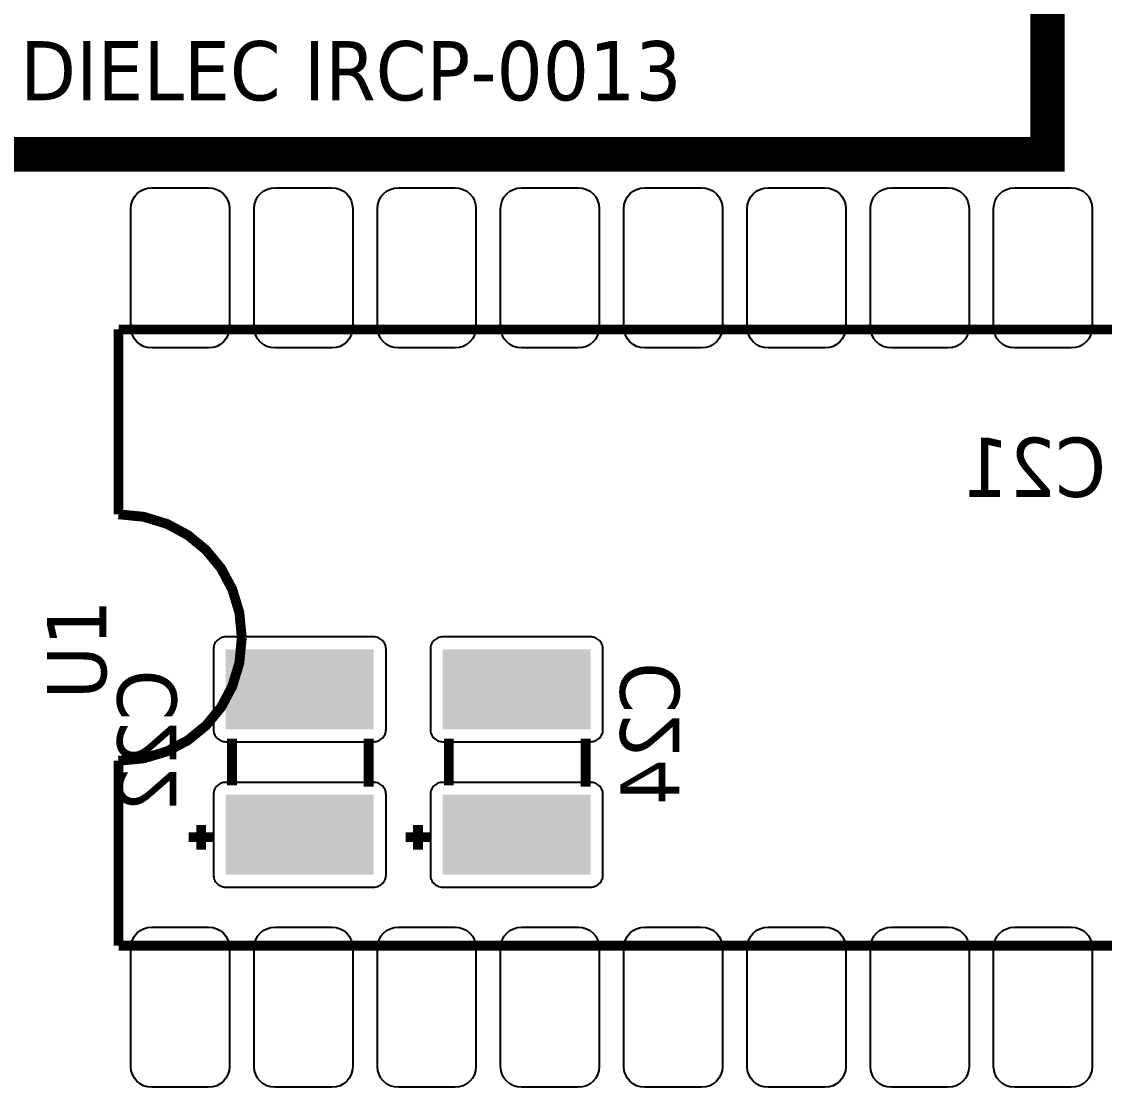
# Model space of a CAD drawing. Header units: millimetres. Extents: x 123.5 to 144.3, y 105.4 to 121.6.
# Drawn here: x 128.604 to 129.921, y 111.728 to 113.025 of the extents above; entities that cross this region are included whole.
import ezdxf

# ---------------------------------------------------------------- set-up
doc = ezdxf.new("R2010")
doc.units = ezdxf.units.MM
doc.layers.add('DESC', color=250, linetype='Continuous')
doc.styles.get("Standard").update_dxf_attribs({"font": 'tahoma.ttf'})

# ---------------------------------------------------------------- blocks, each defined once
blk = doc.blocks.new('RPAD')
blk.add_trace([(-0.5, -0.5), (-0.5, 0.5), (0.5, -0.5), (0.5, 0.5)])
blk = doc.blocks.new('TarIncu')
for points, const_width in [([(128.9535, 114.95957), (129.85901, 114.95957), (129.85901, 115.25091), (128.9535, 115.25091), (128.9535, 114.95957)], 0.028), ([(128.9535, 114.95957), (129.85901, 114.95957), (129.85901, 115.25091), (128.9535, 115.25091), (128.9535, 114.95957)], 0.028), ([(128.9535, 114.95957), (129.85901, 114.95957), (129.85901, 115.25091), (128.9535, 115.25091), (128.9535, 114.95957)], 0.028), ([(129.10536, 114.66743), (129.10536, 114.81743)], 0.008), ([(129.10536, 114.81743), (131.10536, 114.81743)], 0.008), ([(129.10536, 114.66743), (129.10536, 114.81743)], 0.008), ([(129.10536, 114.81743), (131.10536, 114.81743)], 0.008), ([(129.10536, 114.66743), (129.10536, 114.81743)], 0.008), ([(129.10536, 114.81743), (131.10536, 114.81743)], 0.008), ([(129.20536, 114.56743), (129.20336, 114.5878), (129.19761, 114.60668), (129.18849, 114.62368), (129.17636, 114.63843), (129.16161, 114.65055), (129.14461, 114.65968), (129.12574, 114.66543), (129.10536, 114.66743)], 0.008), ([(129.20536, 114.56743), (129.20336, 114.5878), (129.19761, 114.60668), (129.18849, 114.62368), (129.17636, 114.63843), (129.16161, 114.65055), (129.14461, 114.65968), (129.12574, 114.66543), (129.10536, 114.66743)], 0.008), ([(129.20536, 114.56743), (129.20336, 114.5878), (129.19761, 114.60668), (129.18849, 114.62368), (129.17636, 114.63843), (129.16161, 114.65055), (129.14461, 114.65968), (129.12574, 114.66543), (129.10536, 114.66743)], 0.008), ([(129.20536, 114.56743), (129.20336, 114.54677), (129.19761, 114.52776), (129.18849, 114.51074), (129.17636, 114.49605), (129.16161, 114.48404), (129.14461, 114.47504), (129.12574, 114.46939), (129.10536, 114.46743)], 0.008), ([(129.20536, 114.56743), (129.20336, 114.54677), (129.19761, 114.52776), (129.18849, 114.51074), (129.17636, 114.49605), (129.16161, 114.48404), (129.14461, 114.47504), (129.12574, 114.46939), (129.10536, 114.46743)], 0.008), ([(129.20536, 114.56743), (129.20336, 114.54677), (129.19761, 114.52776), (129.18849, 114.51074), (129.17636, 114.49605), (129.16161, 114.48404), (129.14461, 114.47504), (129.12574, 114.46939), (129.10536, 114.46743)], 0.008), ([(129.19736, 114.48543), (129.19736, 114.44743)], 0.008), ([(129.19736, 114.48543), (129.19736, 114.44743)], 0.008), ([(129.19736, 114.48543), (129.19736, 114.44743)], 0.008), ([(129.30836, 114.48543), (129.30836, 114.44643)], 0.008), ([(129.30836, 114.48543), (129.30836, 114.44643)], 0.008), ([(129.30836, 114.48543), (129.30836, 114.44643)], 0.008), ([(129.37336, 114.48543), (129.37336, 114.44743)], 0.008), ([(129.37336, 114.48543), (129.37336, 114.44743)], 0.008), ([(129.37336, 114.48543), (129.37336, 114.44743)], 0.008), ([(129.48436, 114.48543), (129.48436, 114.44643)], 0.008), ([(129.48436, 114.48543), (129.48436, 114.44643)], 0.008), ([(129.48436, 114.48543), (129.48436, 114.44643)], 0.008), ([(129.10536, 114.31743), (129.10536, 114.46743)], 0.008), ([(129.10536, 114.31743), (129.10536, 114.46743)], 0.008), ([(129.10536, 114.31743), (129.10536, 114.46743)], 0.008), ([(129.17236, 114.41543), (129.17236, 114.39543)], 0.008), ([(129.17236, 114.41543), (129.17236, 114.39543)], 0.008), ([(129.17236, 114.41543), (129.17236, 114.39543)], 0.008), ([(129.34836, 114.41543), (129.34836, 114.39543)], 0.008), ([(129.34836, 114.41543), (129.34836, 114.39543)], 0.008), ([(129.34836, 114.41543), (129.34836, 114.39543)], 0.008), ([(129.18236, 114.40543), (129.16236, 114.40543)], 0.008), ([(129.18236, 114.40543), (129.16236, 114.40543)], 0.008), ([(129.18236, 114.40543), (129.16236, 114.40543)], 0.008), ([(129.35836, 114.40543), (129.33836, 114.40543)], 0.008), ([(129.35836, 114.40543), (129.33836, 114.40543)], 0.008), ([(129.35836, 114.40543), (129.33836, 114.40543)], 0.008), ([(129.10536, 114.31743), (131.10536, 114.31743)], 0.008), ([(129.10536, 114.31743), (131.10536, 114.31743)], 0.008), ([(129.10536, 114.31743), (131.10536, 114.31743)], 0.008)]:
    blk.add_lwpolyline(points, dxfattribs=dict(const_width=const_width))
for points in [[(129.17836, 114.80243), (129.13236, 114.80243), (129.12889, 114.80277), (129.12567, 114.80374), (129.12278, 114.80529), (129.12028, 114.80734), (129.11822, 114.80985), (129.11668, 114.81274), (129.1157, 114.81595), (129.11536, 114.81943), (129.11536, 114.91543), (129.1157, 114.91891), (129.11668, 114.92212), (129.11822, 114.92501), (129.12028, 114.92752), (129.12278, 114.92957), (129.12567, 114.93112), (129.12889, 114.93209), (129.13236, 114.93243), (129.17836, 114.93243), (129.18184, 114.93209), (129.18505, 114.93112), (129.18795, 114.92957), (129.19045, 114.92752), (129.19251, 114.92501), (129.19405, 114.92212), (129.19503, 114.91891), (129.19536, 114.91543), (129.19536, 114.81943), (129.19503, 114.81595), (129.19405, 114.81274), (129.19251, 114.80985), (129.19045, 114.80734), (129.18795, 114.80529), (129.18505, 114.80374), (129.18184, 114.80277), (129.17836, 114.80243)], [(129.27836, 114.80243), (129.23236, 114.80243), (129.22889, 114.80277), (129.22567, 114.80374), (129.22278, 114.80529), (129.22028, 114.80734), (129.21822, 114.80985), (129.21668, 114.81274), (129.2157, 114.81595), (129.21536, 114.81943), (129.21536, 114.91543), (129.2157, 114.91891), (129.21668, 114.92212), (129.21822, 114.92501), (129.22028, 114.92752), (129.22278, 114.92957), (129.22567, 114.93112), (129.22889, 114.93209), (129.23236, 114.93243), (129.27836, 114.93243), (129.28184, 114.93209), (129.28505, 114.93112), (129.28795, 114.92957), (129.29045, 114.92752), (129.29251, 114.92501), (129.29405, 114.92212), (129.29503, 114.91891), (129.29536, 114.91543), (129.29536, 114.81943), (129.29503, 114.81595), (129.29405, 114.81274), (129.29251, 114.80985), (129.29045, 114.80734), (129.28795, 114.80529), (129.28505, 114.80374), (129.28184, 114.80277), (129.27836, 114.80243)], [(129.37836, 114.80243), (129.33236, 114.80243), (129.32889, 114.80277), (129.32567, 114.80374), (129.32278, 114.80529), (129.32028, 114.80734), (129.31822, 114.80985), (129.31668, 114.81274), (129.3157, 114.81595), (129.31536, 114.81943), (129.31536, 114.91543), (129.3157, 114.91891), (129.31668, 114.92212), (129.31822, 114.92501), (129.32028, 114.92752), (129.32278, 114.92957), (129.32567, 114.93112), (129.32889, 114.93209), (129.33236, 114.93243), (129.37836, 114.93243), (129.38184, 114.93209), (129.38505, 114.93112), (129.38795, 114.92957), (129.39045, 114.92752), (129.39251, 114.92501), (129.39405, 114.92212), (129.39503, 114.91891), (129.39536, 114.91543), (129.39536, 114.81943), (129.39503, 114.81595), (129.39405, 114.81274), (129.39251, 114.80985), (129.39045, 114.80734), (129.38795, 114.80529), (129.38505, 114.80374), (129.38184, 114.80277), (129.37836, 114.80243)], [(129.47836, 114.80243), (129.43236, 114.80243), (129.42889, 114.80277), (129.42567, 114.80374), (129.42278, 114.80529), (129.42028, 114.80734), (129.41822, 114.80985), (129.41668, 114.81274), (129.4157, 114.81595), (129.41536, 114.81943), (129.41536, 114.91543), (129.4157, 114.91891), (129.41668, 114.92212), (129.41822, 114.92501), (129.42028, 114.92752), (129.42278, 114.92957), (129.42567, 114.93112), (129.42889, 114.93209), (129.43236, 114.93243), (129.47836, 114.93243), (129.48184, 114.93209), (129.48505, 114.93112), (129.48795, 114.92957), (129.49045, 114.92752), (129.49251, 114.92501), (129.49405, 114.92212), (129.49503, 114.91891), (129.49536, 114.91543), (129.49536, 114.81943), (129.49503, 114.81595), (129.49405, 114.81274), (129.49251, 114.80985), (129.49045, 114.80734), (129.48795, 114.80529), (129.48505, 114.80374), (129.48184, 114.80277), (129.47836, 114.80243)], [(129.57836, 114.80243), (129.53236, 114.80243), (129.52889, 114.80277), (129.52567, 114.80374), (129.52278, 114.80529), (129.52028, 114.80734), (129.51822, 114.80985), (129.51668, 114.81274), (129.5157, 114.81595), (129.51536, 114.81943), (129.51536, 114.91543), (129.5157, 114.91891), (129.51668, 114.92212), (129.51822, 114.92501), (129.52028, 114.92752), (129.52278, 114.92957), (129.52567, 114.93112), (129.52889, 114.93209), (129.53236, 114.93243), (129.57836, 114.93243), (129.58184, 114.93209), (129.58505, 114.93112), (129.58795, 114.92957), (129.59045, 114.92752), (129.59251, 114.92501), (129.59405, 114.92212), (129.59503, 114.91891), (129.59536, 114.91543), (129.59536, 114.81943), (129.59503, 114.81595), (129.59405, 114.81274), (129.59251, 114.80985), (129.59045, 114.80734), (129.58795, 114.80529), (129.58505, 114.80374), (129.58184, 114.80277), (129.57836, 114.80243)], [(129.67836, 114.80243), (129.63236, 114.80243), (129.62889, 114.80277), (129.62567, 114.80374), (129.62278, 114.80529), (129.62028, 114.80734), (129.61822, 114.80985), (129.61668, 114.81274), (129.6157, 114.81595), (129.61536, 114.81943), (129.61536, 114.91543), (129.6157, 114.91891), (129.61668, 114.92212), (129.61822, 114.92501), (129.62028, 114.92752), (129.62278, 114.92957), (129.62567, 114.93112), (129.62889, 114.93209), (129.63236, 114.93243), (129.67836, 114.93243), (129.68184, 114.93209), (129.68505, 114.93112), (129.68795, 114.92957), (129.69045, 114.92752), (129.69251, 114.92501), (129.69405, 114.92212), (129.69503, 114.91891), (129.69536, 114.91543), (129.69536, 114.81943), (129.69503, 114.81595), (129.69405, 114.81274), (129.69251, 114.80985), (129.69045, 114.80734), (129.68795, 114.80529), (129.68505, 114.80374), (129.68184, 114.80277), (129.67836, 114.80243)], [(129.77836, 114.80243), (129.73236, 114.80243), (129.72889, 114.80277), (129.72567, 114.80374), (129.72278, 114.80529), (129.72028, 114.80734), (129.71822, 114.80985), (129.71668, 114.81274), (129.7157, 114.81595), (129.71536, 114.81943), (129.71536, 114.91543), (129.7157, 114.91891), (129.71668, 114.92212), (129.71822, 114.92501), (129.72028, 114.92752), (129.72278, 114.92957), (129.72567, 114.93112), (129.72889, 114.93209), (129.73236, 114.93243), (129.77836, 114.93243), (129.78184, 114.93209), (129.78505, 114.93112), (129.78795, 114.92957), (129.79045, 114.92752), (129.79251, 114.92501), (129.79405, 114.92212), (129.79503, 114.91891), (129.79536, 114.91543), (129.79536, 114.81943), (129.79503, 114.81595), (129.79405, 114.81274), (129.79251, 114.80985), (129.79045, 114.80734), (129.78795, 114.80529), (129.78505, 114.80374), (129.78184, 114.80277), (129.77836, 114.80243)], [(129.87836, 114.80243), (129.83236, 114.80243), (129.82889, 114.80277), (129.82567, 114.80374), (129.82278, 114.80529), (129.82028, 114.80734), (129.81822, 114.80985), (129.81668, 114.81274), (129.8157, 114.81595), (129.81536, 114.81943), (129.81536, 114.91543), (129.8157, 114.91891), (129.81668, 114.92212), (129.81822, 114.92501), (129.82028, 114.92752), (129.82278, 114.92957), (129.82567, 114.93112), (129.82889, 114.93209), (129.83236, 114.93243), (129.87836, 114.93243), (129.88184, 114.93209), (129.88505, 114.93112), (129.88795, 114.92957), (129.89045, 114.92752), (129.89251, 114.92501), (129.89405, 114.92212), (129.89503, 114.91891), (129.89536, 114.91543), (129.89536, 114.81943), (129.89503, 114.81595), (129.89405, 114.81274), (129.89251, 114.80985), (129.89045, 114.80734), (129.88795, 114.80529), (129.88505, 114.80374), (129.88184, 114.80277), (129.87836, 114.80243)], [(129.18236, 114.55793), (129.18236, 114.49293), (129.18242, 114.49189), (129.18256, 114.49089), (129.18281, 114.48992), (129.18314, 114.48899), (129.18355, 114.48812), (129.18405, 114.48729), (129.18462, 114.48653), (129.18526, 114.48582), (129.18596, 114.48518), (129.18673, 114.48461), (129.18755, 114.48412), (129.18843, 114.4837), (129.18935, 114.48337), (129.19032, 114.48313), (129.19133, 114.48298), (129.19236, 114.48293), (129.31236, 114.48293), (129.3134, 114.48298), (129.31441, 114.48313), (129.31538, 114.48337), (129.3163, 114.4837), (129.31718, 114.48412), (129.318, 114.48461), (129.31877, 114.48518), (129.31947, 114.48582), (129.32011, 114.48653), (129.32068, 114.48729), (129.32118, 114.48812), (129.32159, 114.48899), (129.32192, 114.48992), (129.32217, 114.49089), (129.32231, 114.49189), (129.32236, 114.49293), (129.32236, 114.55793), (129.32231, 114.55897), (129.32217, 114.55997), (129.32192, 114.56094), (129.32159, 114.56187), (129.32118, 114.56274), (129.32068, 114.56357), (129.32011, 114.56433), (129.31947, 114.56504), (129.31877, 114.56568), (129.318, 114.56625), (129.31718, 114.56674), (129.3163, 114.56716), (129.31538, 114.56749), (129.31441, 114.56773), (129.3134, 114.56788), (129.31236, 114.56793), (129.19236, 114.56793), (129.19133, 114.56788), (129.19032, 114.56773), (129.18935, 114.56749), (129.18843, 114.56716), (129.18755, 114.56674), (129.18673, 114.56625), (129.18596, 114.56568), (129.18526, 114.56504), (129.18462, 114.56433), (129.18405, 114.56357), (129.18355, 114.56274), (129.18314, 114.56187), (129.18281, 114.56094), (129.18256, 114.55997), (129.18242, 114.55897), (129.18236, 114.55793)], [(129.35836, 114.55793), (129.35836, 114.49293), (129.35842, 114.49189), (129.35856, 114.49089), (129.35881, 114.48992), (129.35914, 114.48899), (129.35955, 114.48812), (129.36005, 114.48729), (129.36062, 114.48653), (129.36126, 114.48582), (129.36196, 114.48518), (129.36273, 114.48461), (129.36355, 114.48412), (129.36443, 114.4837), (129.36535, 114.48337), (129.36632, 114.48313), (129.36733, 114.48298), (129.36836, 114.48293), (129.48836, 114.48293), (129.4894, 114.48298), (129.49041, 114.48313), (129.49138, 114.48337), (129.4923, 114.4837), (129.49318, 114.48412), (129.494, 114.48461), (129.49477, 114.48518), (129.49547, 114.48582), (129.49611, 114.48653), (129.49668, 114.48729), (129.49718, 114.48812), (129.49759, 114.48899), (129.49792, 114.48992), (129.49817, 114.49089), (129.49831, 114.49189), (129.49836, 114.49293), (129.49836, 114.55793), (129.49831, 114.55897), (129.49817, 114.55997), (129.49792, 114.56094), (129.49759, 114.56187), (129.49718, 114.56274), (129.49668, 114.56357), (129.49611, 114.56433), (129.49547, 114.56504), (129.49477, 114.56568), (129.494, 114.56625), (129.49318, 114.56674), (129.4923, 114.56716), (129.49138, 114.56749), (129.49041, 114.56773), (129.4894, 114.56788), (129.48836, 114.56793), (129.36836, 114.56793), (129.36733, 114.56788), (129.36632, 114.56773), (129.36535, 114.56749), (129.36443, 114.56716), (129.36355, 114.56674), (129.36273, 114.56625), (129.36196, 114.56568), (129.36126, 114.56504), (129.36062, 114.56433), (129.36005, 114.56357), (129.35955, 114.56274), (129.35914, 114.56187), (129.35881, 114.56094), (129.35856, 114.55997), (129.35842, 114.55897), (129.35836, 114.55793)], [(129.18236, 114.43993), (129.18236, 114.37493), (129.18242, 114.37389), (129.18256, 114.37289), (129.18281, 114.37192), (129.18314, 114.37099), (129.18355, 114.37012), (129.18405, 114.36929), (129.18462, 114.36853), (129.18526, 114.36782), (129.18596, 114.36718), (129.18673, 114.36661), (129.18755, 114.36612), (129.18843, 114.3657), (129.18935, 114.36537), (129.19032, 114.36513), (129.19133, 114.36498), (129.19236, 114.36493), (129.31236, 114.36493), (129.3134, 114.36498), (129.31441, 114.36513), (129.31538, 114.36537), (129.3163, 114.3657), (129.31718, 114.36612), (129.318, 114.36661), (129.31877, 114.36718), (129.31947, 114.36782), (129.32011, 114.36853), (129.32068, 114.36929), (129.32118, 114.37012), (129.32159, 114.37099), (129.32192, 114.37192), (129.32217, 114.37289), (129.32231, 114.37389), (129.32236, 114.37493), (129.32236, 114.43993), (129.32231, 114.44097), (129.32217, 114.44197), (129.32192, 114.44294), (129.32159, 114.44387), (129.32118, 114.44474), (129.32068, 114.44557), (129.32011, 114.44633), (129.31947, 114.44704), (129.31877, 114.44768), (129.318, 114.44825), (129.31718, 114.44874), (129.3163, 114.44916), (129.31538, 114.44949), (129.31441, 114.44973), (129.3134, 114.44988), (129.31236, 114.44993), (129.19236, 114.44993), (129.19133, 114.44988), (129.19032, 114.44973), (129.18935, 114.44949), (129.18843, 114.44916), (129.18755, 114.44874), (129.18673, 114.44825), (129.18596, 114.44768), (129.18526, 114.44704), (129.18462, 114.44633), (129.18405, 114.44557), (129.18355, 114.44474), (129.18314, 114.44387), (129.18281, 114.44294), (129.18256, 114.44197), (129.18242, 114.44097), (129.18236, 114.43993)], [(129.35836, 114.43993), (129.35836, 114.37493), (129.35842, 114.37389), (129.35856, 114.37289), (129.35881, 114.37192), (129.35914, 114.37099), (129.35955, 114.37012), (129.36005, 114.36929), (129.36062, 114.36853), (129.36126, 114.36782), (129.36196, 114.36718), (129.36273, 114.36661), (129.36355, 114.36612), (129.36443, 114.3657), (129.36535, 114.36537), (129.36632, 114.36513), (129.36733, 114.36498), (129.36836, 114.36493), (129.48836, 114.36493), (129.4894, 114.36498), (129.49041, 114.36513), (129.49138, 114.36537), (129.4923, 114.3657), (129.49318, 114.36612), (129.494, 114.36661), (129.49477, 114.36718), (129.49547, 114.36782), (129.49611, 114.36853), (129.49668, 114.36929), (129.49718, 114.37012), (129.49759, 114.37099), (129.49792, 114.37192), (129.49817, 114.37289), (129.49831, 114.37389), (129.49836, 114.37493), (129.49836, 114.43993), (129.49831, 114.44097), (129.49817, 114.44197), (129.49792, 114.44294), (129.49759, 114.44387), (129.49718, 114.44474), (129.49668, 114.44557), (129.49611, 114.44633), (129.49547, 114.44704), (129.49477, 114.44768), (129.494, 114.44825), (129.49318, 114.44874), (129.4923, 114.44916), (129.49138, 114.44949), (129.49041, 114.44973), (129.4894, 114.44988), (129.48836, 114.44993), (129.36836, 114.44993), (129.36733, 114.44988), (129.36632, 114.44973), (129.36535, 114.44949), (129.36443, 114.44916), (129.36355, 114.44874), (129.36273, 114.44825), (129.36196, 114.44768), (129.36126, 114.44704), (129.36062, 114.44633), (129.36005, 114.44557), (129.35955, 114.44474), (129.35914, 114.44387), (129.35881, 114.44294), (129.35856, 114.44197), (129.35842, 114.44097), (129.35836, 114.43993)], [(129.13236, 114.33243), (129.17836, 114.33243), (129.18184, 114.33209), (129.18505, 114.33112), (129.18795, 114.32957), (129.19045, 114.32752), (129.19251, 114.32501), (129.19405, 114.32212), (129.19503, 114.31891), (129.19536, 114.31543), (129.19536, 114.21943), (129.19503, 114.21595), (129.19405, 114.21274), (129.19251, 114.20985), (129.19045, 114.20734), (129.18795, 114.20529), (129.18505, 114.20374), (129.18184, 114.20277), (129.17836, 114.20243), (129.13236, 114.20243), (129.12889, 114.20277), (129.12567, 114.20374), (129.12278, 114.20529), (129.12028, 114.20734), (129.11822, 114.20985), (129.11668, 114.21274), (129.1157, 114.21595), (129.11536, 114.21943), (129.11536, 114.31543), (129.1157, 114.31891), (129.11668, 114.32212), (129.11822, 114.32501), (129.12028, 114.32752), (129.12278, 114.32957), (129.12567, 114.33112), (129.12889, 114.33209), (129.13236, 114.33243)], [(129.23236, 114.33243), (129.27836, 114.33243), (129.28184, 114.33209), (129.28505, 114.33112), (129.28795, 114.32957), (129.29045, 114.32752), (129.29251, 114.32501), (129.29405, 114.32212), (129.29503, 114.31891), (129.29536, 114.31543), (129.29536, 114.21943), (129.29503, 114.21595), (129.29405, 114.21274), (129.29251, 114.20985), (129.29045, 114.20734), (129.28795, 114.20529), (129.28505, 114.20374), (129.28184, 114.20277), (129.27836, 114.20243), (129.23236, 114.20243), (129.22889, 114.20277), (129.22567, 114.20374), (129.22278, 114.20529), (129.22028, 114.20734), (129.21822, 114.20985), (129.21668, 114.21274), (129.2157, 114.21595), (129.21536, 114.21943), (129.21536, 114.31543), (129.2157, 114.31891), (129.21668, 114.32212), (129.21822, 114.32501), (129.22028, 114.32752), (129.22278, 114.32957), (129.22567, 114.33112), (129.22889, 114.33209), (129.23236, 114.33243)], [(129.33236, 114.33243), (129.37836, 114.33243), (129.38184, 114.33209), (129.38505, 114.33112), (129.38795, 114.32957), (129.39045, 114.32752), (129.39251, 114.32501), (129.39405, 114.32212), (129.39503, 114.31891), (129.39536, 114.31543), (129.39536, 114.21943), (129.39503, 114.21595), (129.39405, 114.21274), (129.39251, 114.20985), (129.39045, 114.20734), (129.38795, 114.20529), (129.38505, 114.20374), (129.38184, 114.20277), (129.37836, 114.20243), (129.33236, 114.20243), (129.32889, 114.20277), (129.32567, 114.20374), (129.32278, 114.20529), (129.32028, 114.20734), (129.31822, 114.20985), (129.31668, 114.21274), (129.3157, 114.21595), (129.31536, 114.21943), (129.31536, 114.31543), (129.3157, 114.31891), (129.31668, 114.32212), (129.31822, 114.32501), (129.32028, 114.32752), (129.32278, 114.32957), (129.32567, 114.33112), (129.32889, 114.33209), (129.33236, 114.33243)], [(129.43236, 114.33243), (129.47836, 114.33243), (129.48184, 114.33209), (129.48505, 114.33112), (129.48795, 114.32957), (129.49045, 114.32752), (129.49251, 114.32501), (129.49405, 114.32212), (129.49503, 114.31891), (129.49536, 114.31543), (129.49536, 114.21943), (129.49503, 114.21595), (129.49405, 114.21274), (129.49251, 114.20985), (129.49045, 114.20734), (129.48795, 114.20529), (129.48505, 114.20374), (129.48184, 114.20277), (129.47836, 114.20243), (129.43236, 114.20243), (129.42889, 114.20277), (129.42567, 114.20374), (129.42278, 114.20529), (129.42028, 114.20734), (129.41822, 114.20985), (129.41668, 114.21274), (129.4157, 114.21595), (129.41536, 114.21943), (129.41536, 114.31543), (129.4157, 114.31891), (129.41668, 114.32212), (129.41822, 114.32501), (129.42028, 114.32752), (129.42278, 114.32957), (129.42567, 114.33112), (129.42889, 114.33209), (129.43236, 114.33243)], [(129.53236, 114.33243), (129.57836, 114.33243), (129.58184, 114.33209), (129.58505, 114.33112), (129.58795, 114.32957), (129.59045, 114.32752), (129.59251, 114.32501), (129.59405, 114.32212), (129.59503, 114.31891), (129.59536, 114.31543), (129.59536, 114.21943), (129.59503, 114.21595), (129.59405, 114.21274), (129.59251, 114.20985), (129.59045, 114.20734), (129.58795, 114.20529), (129.58505, 114.20374), (129.58184, 114.20277), (129.57836, 114.20243), (129.53236, 114.20243), (129.52889, 114.20277), (129.52567, 114.20374), (129.52278, 114.20529), (129.52028, 114.20734), (129.51822, 114.20985), (129.51668, 114.21274), (129.5157, 114.21595), (129.51536, 114.21943), (129.51536, 114.31543), (129.5157, 114.31891), (129.51668, 114.32212), (129.51822, 114.32501), (129.52028, 114.32752), (129.52278, 114.32957), (129.52567, 114.33112), (129.52889, 114.33209), (129.53236, 114.33243)], [(129.63236, 114.33243), (129.67836, 114.33243), (129.68184, 114.33209), (129.68505, 114.33112), (129.68795, 114.32957), (129.69045, 114.32752), (129.69251, 114.32501), (129.69405, 114.32212), (129.69503, 114.31891), (129.69536, 114.31543), (129.69536, 114.21943), (129.69503, 114.21595), (129.69405, 114.21274), (129.69251, 114.20985), (129.69045, 114.20734), (129.68795, 114.20529), (129.68505, 114.20374), (129.68184, 114.20277), (129.67836, 114.20243), (129.63236, 114.20243), (129.62889, 114.20277), (129.62567, 114.20374), (129.62278, 114.20529), (129.62028, 114.20734), (129.61822, 114.20985), (129.61668, 114.21274), (129.6157, 114.21595), (129.61536, 114.21943), (129.61536, 114.31543), (129.6157, 114.31891), (129.61668, 114.32212), (129.61822, 114.32501), (129.62028, 114.32752), (129.62278, 114.32957), (129.62567, 114.33112), (129.62889, 114.33209), (129.63236, 114.33243)], [(129.73236, 114.33243), (129.77836, 114.33243), (129.78184, 114.33209), (129.78505, 114.33112), (129.78795, 114.32957), (129.79045, 114.32752), (129.79251, 114.32501), (129.79405, 114.32212), (129.79503, 114.31891), (129.79536, 114.31543), (129.79536, 114.21943), (129.79503, 114.21595), (129.79405, 114.21274), (129.79251, 114.20985), (129.79045, 114.20734), (129.78795, 114.20529), (129.78505, 114.20374), (129.78184, 114.20277), (129.77836, 114.20243), (129.73236, 114.20243), (129.72889, 114.20277), (129.72567, 114.20374), (129.72278, 114.20529), (129.72028, 114.20734), (129.71822, 114.20985), (129.71668, 114.21274), (129.7157, 114.21595), (129.71536, 114.21943), (129.71536, 114.31543), (129.7157, 114.31891), (129.71668, 114.32212), (129.71822, 114.32501), (129.72028, 114.32752), (129.72278, 114.32957), (129.72567, 114.33112), (129.72889, 114.33209), (129.73236, 114.33243)], [(129.83236, 114.33243), (129.87836, 114.33243), (129.88184, 114.33209), (129.88505, 114.33112), (129.88795, 114.32957), (129.89045, 114.32752), (129.89251, 114.32501), (129.89405, 114.32212), (129.89503, 114.31891), (129.89536, 114.31543), (129.89536, 114.21943), (129.89503, 114.21595), (129.89405, 114.21274), (129.89251, 114.20985), (129.89045, 114.20734), (129.88795, 114.20529), (129.88505, 114.20374), (129.88184, 114.20277), (129.87836, 114.20243), (129.83236, 114.20243), (129.82889, 114.20277), (129.82567, 114.20374), (129.82278, 114.20529), (129.82028, 114.20734), (129.81822, 114.20985), (129.81668, 114.21274), (129.8157, 114.21595), (129.81536, 114.21943), (129.81536, 114.31543), (129.8157, 114.31891), (129.81668, 114.32212), (129.81822, 114.32501), (129.82028, 114.32752), (129.82278, 114.32957), (129.82567, 114.33112), (129.82889, 114.33209), (129.83236, 114.33243)]]:
    blk.add_lwpolyline(points, close=True)
at = {"xscale": 0.065, "yscale": 0.12, "rotation": 90}
for p in [(129.25236, 114.52543), (129.42836, 114.52543), (129.25236, 114.40743), (129.42836, 114.40743)]:
    blk.add_blockref('RPAD', p, dxfattribs=at)
at = {"width": 1.041667}
blk.add_text('DIELEC IRCP-0013', height=0.048, dxfattribs=at).set_placement((129.02547, 115.00343))
blk.add_text('DIELEC IRCP-0013', height=0.048, dxfattribs=at).set_placement((129.02547, 115.00343))
blk.add_text('DIELEC IRCP-0013', height=0.048, dxfattribs=at).set_placement((129.02547, 115.00343))
at = {"text_generation_flag": 2, "width": 1.041667}
blk.add_text('C21', height=0.048, dxfattribs=at).set_placement((129.90651, 114.68162))
blk.add_text('C21', height=0.048, dxfattribs=at).set_placement((129.90651, 114.68162))
blk.add_text('C21', height=0.048, dxfattribs=at).set_placement((129.90651, 114.68162))
at = {"width": 1.041667}
blk.add_text('U1', height=0.048, rotation=90, dxfattribs=at).set_placement((129.09536, 114.51743))
blk.add_text('U1', height=0.048, rotation=90, dxfattribs=at).set_placement((129.09536, 114.51743))
blk.add_text('U1', height=0.048, rotation=90, dxfattribs=at).set_placement((129.09536, 114.51743))
at = {"text_generation_flag": 2, "width": 1.041667}
for s, p in [('C22', (129.15236, 114.54143)), ('C22', (129.15236, 114.54143)), ('C22', (129.15236, 114.54143)), ('C24', (129.56036, 114.54743)), ('C24', (129.56036, 114.54743)), ('C24', (129.56036, 114.54743))]:
    blk.add_text(s, height=0.048, rotation=90, dxfattribs=at).set_placement(p)

msp = doc.modelspace()

# ---------------------------------------------------------------- block references
at = {"layer": 'DESC', "xscale": 1.5, "yscale": 1.5, "zscale": 1.5}
msp.add_blockref('TarIncu', (-64.9364, -59.5756), dxfattribs=at)

doc.saveas('drawing.dxf')
